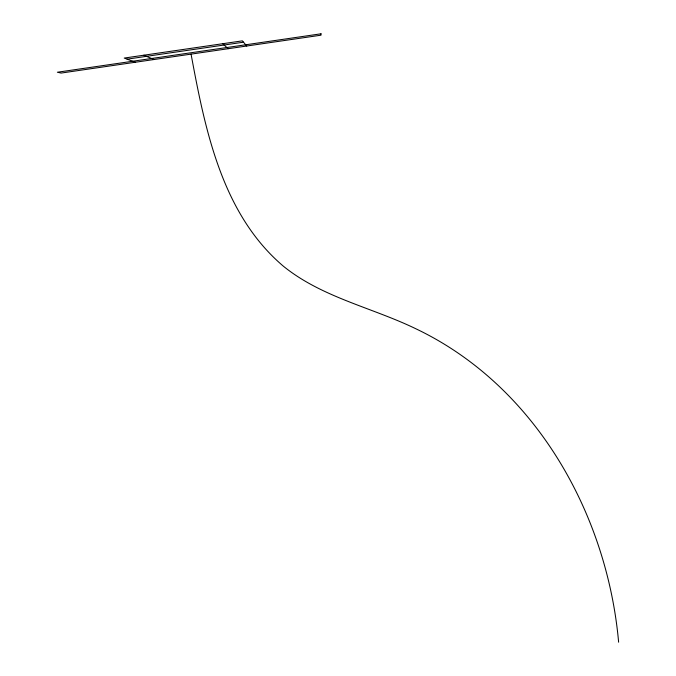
<?xml version="1.0" encoding="UTF-8"?>
<svg xmlns="http://www.w3.org/2000/svg" width="676" height="676" viewBox="0 0 676 676"><rect width="100%" height="100%" fill="white"/><g stroke="black" fill="none" stroke-linecap="round" stroke-linejoin="round"><path stroke-width="1.01" d="M127.147 59.158L243.529 42.191M135.377 62.251L124.232 58.068L242.388 40.847L246.74 46.01M143.929 55.195L153.934 59.539M222.7 43.712L228.184 48.723M191.063 54.131C205.081 129.606 221.88 214.081 283.455 266.268C321.987 297.423 371.682 307.419 415.478 328.587C535.012 385.32 607.082 513.354 618.625 642.2M321.024 33.8L320.982 35.194L61.119 73.067L57.376 72.231L321.024 33.8"/></g></svg>
